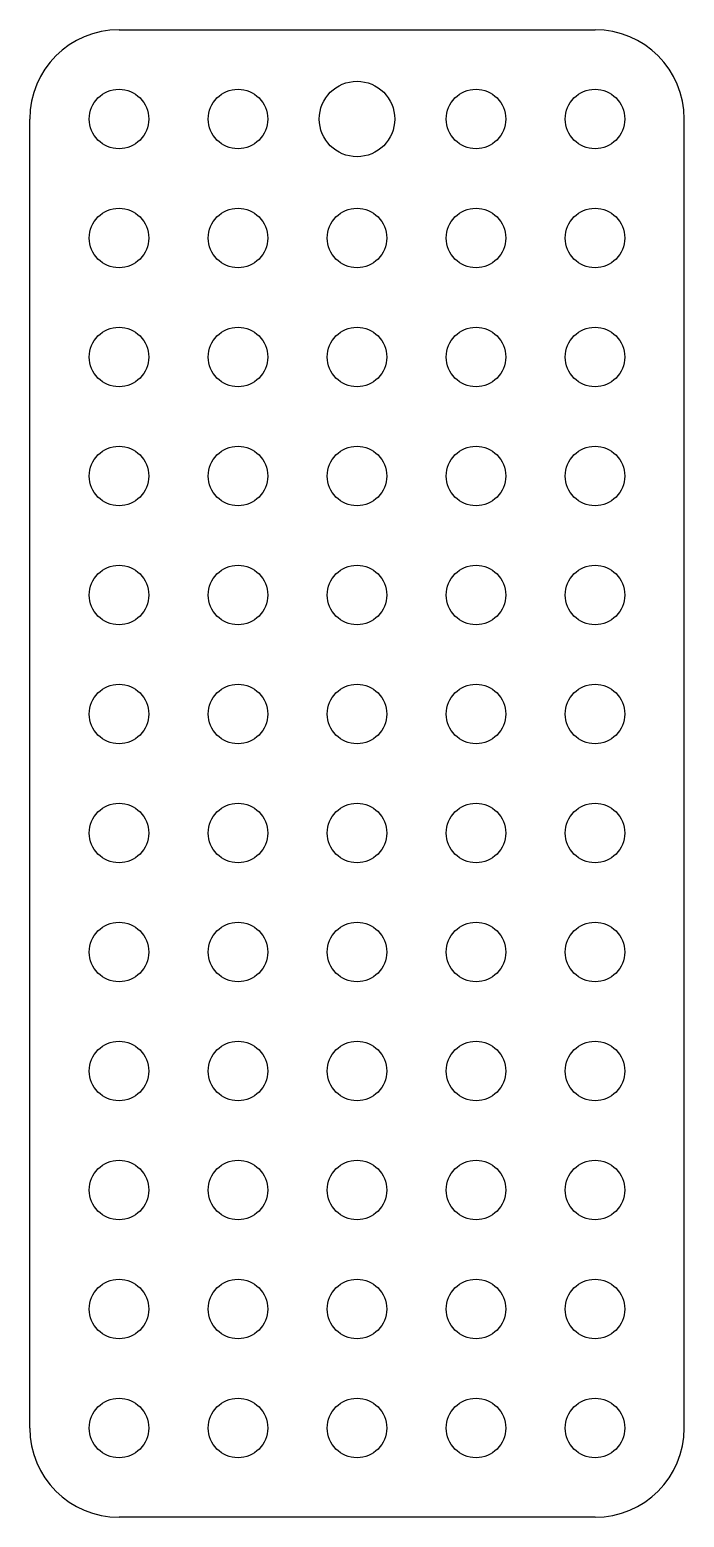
# Model space of a CAD drawing. Header units: millimetres. Extents: x 430 to 485, y 92 to 218.
import ezdxf

# ---------------------------------------------------------------- set-up
doc = ezdxf.new("R2010")
doc.units = ezdxf.units.MM
doc.layers.get('0').update_dxf_attribs({"lineweight": 25, "true_color": 0xffffff})

msp = doc.modelspace()

# ---------------------------------------------------------------- linework, layer by layer
for p, q in [((437.5, 217.5), (477.5, 217.5)), ((430, 100), (430, 210)), ((485, 100), (485, 210)), ((477.5, 92.5), (437.5, 92.5))]:
    msp.add_line(p, q)
for centre, radius in [((437.5, 210), 2.5), ((447.5, 210), 2.5), ((457.5, 210), 3.17), ((467.5, 210), 2.5), ((477.5, 210), 2.5), ((437.5, 200), 2.5), ((447.5, 200), 2.5), ((457.5, 200), 2.5), ((467.5, 200), 2.5), ((477.5, 200), 2.5), ((437.5, 190), 2.5), ((447.5, 190), 2.5), ((457.5, 190), 2.5), ((467.5, 190), 2.5), ((477.5, 190), 2.5), ((437.5, 180), 2.5), ((447.5, 180), 2.5), ((457.5, 180), 2.5), ((467.5, 180), 2.5), ((477.5, 180), 2.5), ((437.5, 170), 2.5), ((447.5, 170), 2.5), ((457.5, 170), 2.5), ((467.5, 170), 2.5), ((477.5, 170), 2.5), ((437.5, 160), 2.5), ((447.5, 160), 2.5), ((457.5, 160), 2.5), ((467.5, 160), 2.5), ((477.5, 160), 2.5), ((437.5, 150), 2.5), ((447.5, 150), 2.5), ((457.5, 150), 2.5), ((467.5, 150), 2.5), ((477.5, 150), 2.5), ((437.5, 140), 2.5), ((447.5, 140), 2.5), ((457.5, 140), 2.5), ((467.5, 140), 2.5), ((477.5, 140), 2.5), ((437.5, 130), 2.5), ((447.5, 130), 2.5), ((457.5, 130), 2.5), ((467.5, 130), 2.5), ((477.5, 130), 2.5), ((437.5, 120), 2.5), ((447.5, 120), 2.5), ((457.5, 120), 2.5), ((467.5, 120), 2.5), ((477.5, 120), 2.5), ((437.5, 110), 2.5), ((447.5, 110), 2.5), ((457.5, 110), 2.5), ((467.5, 110), 2.5), ((477.5, 110), 2.5), ((437.5, 100), 2.5), ((447.5, 100), 2.5), ((457.5, 100), 2.5), ((467.5, 100), 2.5), ((477.5, 100), 2.5)]:
    msp.add_circle(centre, radius)
for centre, start, end in [((437.5, 210), 90, 180), ((477.5, 210), 0, 90), ((437.5, 100), 180, 270), ((477.5, 100), 270, 0)]:
    msp.add_arc(centre, 7.5, start, end)

doc.saveas('drawing.dxf')
